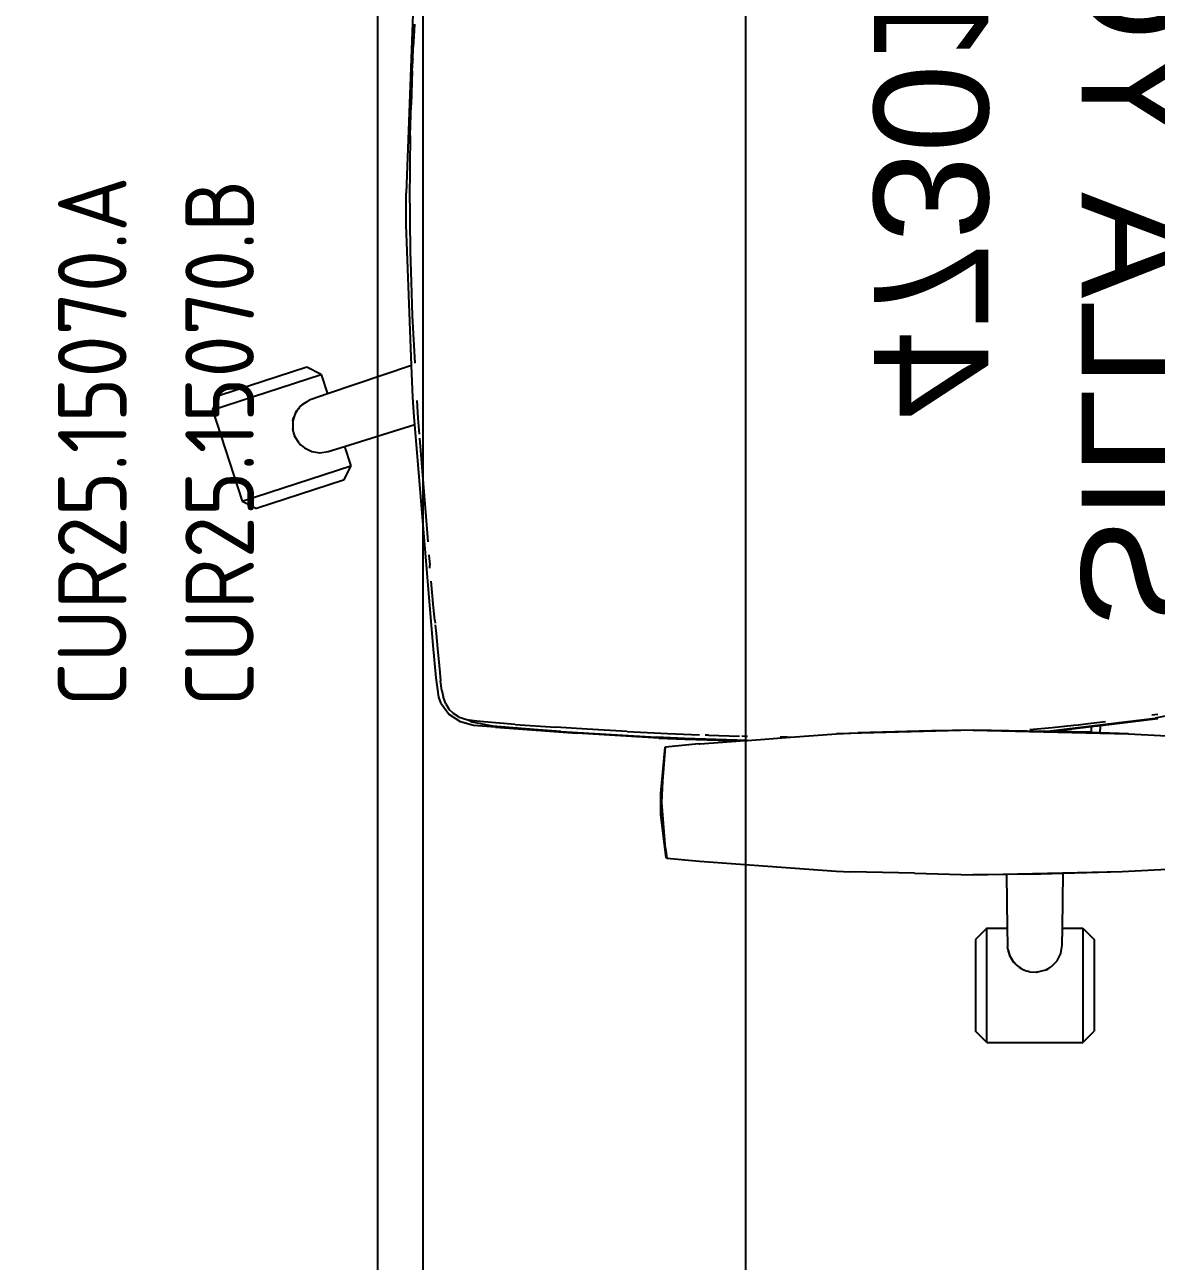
# Model space of a CAD drawing. Header units: millimetres. Extents: x 151130 to 215929, y 2134 to 34533.
# Drawn here: x 164165 to 164660, y 26413 to 26954 of the extents above; entities that cross this region are included whole.
import ezdxf

# ---------------------------------------------------------------- set-up
doc = ezdxf.new("R2010")
doc.units = ezdxf.units.MM
for name, color, linetype in [('MUEBLES', 8, 'Continuous'), ('OH CUBIERTA', 3, 'Continuous'), ('OH!-Furniture', 7, 'Continuous'), ('OH!_LAM- A', 4, 'Continuous'), ('OH-_LAM-B', 6, 'Continuous')]:
    doc.layers.add(name, color=color, linetype=linetype)
doc.styles.add('Arial', font='arial.ttf')
doc.styles.get("Standard").update_dxf_attribs({"font": 'isocp2.shx'})

# ---------------------------------------------------------------- blocks, each defined once
blk = doc.blocks.new('CUR25.15070')
at = {"layer": 'OH CUBIERTA'}
blk.add_lwpolyline([(0, 0), (0, 700), (1500, 700), (1500, 0)], close=True, dxfattribs=at)
at = {"layer": 'OH!_LAM- A', "insert": (622.28, 300.74), "char_height": 50, "width": 489.7613, "attachment_point": 1}
blk.add_mtext('{\\H0.6x;CUR25.15070.A}', dxfattribs=at)
at = {"layer": 'OH-_LAM-B', "insert": (622.28, 245.03), "char_height": 50, "width": 489.7613, "attachment_point": 1}
blk.add_mtext('{\\H0.6x;CUR25.15070.B}', dxfattribs=at)
blk = doc.blocks.new('SILLA YON')
for p, q in [((532.1, 98.1), (536.18, -8.78)), ((532.53, 65.05), (532.79, 59.68)), ((532.79, 59.68), (533.05, 54.94)), ((533.04, 54.32), (533.05, 54.94)), ((533.26, 49.9), (533.04, 54.32)), ((533.26, 49.9), (533.29, 49.66)), ((533.28, 49.58), (533.29, 49.66)), ((533.3, 48.94), (533.28, 49.58)), ((533.5, 44.72), (533.3, 48.94)), ((533.5, 44.72), (534.03, 29.8)), ((534.36, 16.37), (534.03, 29.8)), ((534.36, 16.37), (534.56, 2.93)), ((534.56, 2.93), (534.59, -0.1)), ((534.59, -0.1), (534.61, -3.12)), ((534.61, -3.12), (534.62, -6.15)), ((534.62, -6.15), (534.62, -8.89)), ((534.62, -8.89), (534.62, -11.63)), ((536.11, -22.7), (536.18, -8.78)), ((534.61, -14.65), (534.59, -17.68)), ((534.62, -11.63), (534.61, -14.65)), ((534.56, -20.71), (534.36, -34.15)), ((534.59, -17.68), (534.56, -20.71)), ((533.79, -84.17), (536.11, -22.7)), ((534.36, -34.15), (534.03, -47.57)), ((534.03, -47.57), (533.5, -62.5)), ((533.5, -62.5), (532.36, -83.27)), ((533.27, -98.01), (533.79, -84.17)), ((533.79, -84.17), (570.62, -96.62)), ((573.38, -88.15), (579.68, -84.94)), ((579.68, -84.94), (617.72, -97.3)), ((573.38, -88.15), (570.62, -96.62)), ((620.93, -103.6), (573.38, -88.15)), ((570.62, -96.62), (577.71, -99.02)), ((620.93, -103.6), (617.72, -97.3)), ((531.47, -99.49), (531.05, -107.19)), ((532.62, -106.85), (533.27, -98.01)), ((577.71, -99.02), (578.55, -99.4)), ((578.55, -99.4), (579.63, -100.09)), ((581.58, -101.27), (579.63, -100.09)), ((579.63, -100.09), (581.55, -101.33)), ((581.55, -101.33), (582.65, -102.2)), ((581.58, -101.27), (582.65, -102.2)), ((582.65, -102.2), (583.31, -103.17)), ((531.05, -107.19), (530.48, -114.27)), ((532.35, -110.02), (532.62, -106.85)), ((583.94, -103.86), (583.31, -103.17)), ((583.31, -103.17), (583.83, -103.93)), ((584.73, -105.35), (583.83, -103.93)), ((584.73, -105.35), (583.94, -103.86)), ((584.73, -105.35), (584.96, -106.06)), ((584.96, -106.06), (585.39, -107.03)), ((584.96, -106.06), (585.72, -108.45)), ((585.72, -108.45), (585.39, -107.03)), ((620.93, -103.6), (607.95, -143.55)), ((524.35, -206.72), (532.35, -110.02)), ((563.15, -119.63), (532.35, -110.02)), ((584.99, -114.74), (585.72, -112.12)), ((585.72, -108.45), (585.76, -110.78)), ((585.78, -111.91), (585.72, -112.12)), ((585.76, -110.78), (585.8, -111.71)), ((585.78, -111.91), (585.8, -111.71)), ((530.34, -116.04), (527.14, -155.64)), ((582.98, -118.21), (581.4, -119.61)), ((582.39, -118.85), (581.4, -119.61)), ((582.98, -118.21), (582.39, -118.85)), ((582.98, -118.21), (584.84, -115.27)), ((584.84, -115.27), (584.97, -114.98)), ((584.99, -114.74), (584.97, -114.98)), ((563.15, -119.63), (560.4, -128.1)), ((570.29, -121.86), (563.15, -119.63)), ((573.9, -122.4), (570.29, -121.86)), ((577.49, -121.79), (573.9, -122.4)), ((580.66, -120.25), (577.49, -121.79)), ((581.4, -119.61), (580.66, -120.25)), ((560.4, -128.1), (563.61, -134.4)), ((607.95, -143.55), (560.4, -128.1)), ((563.61, -134.4), (601.65, -146.76)), ((607.95, -143.55), (601.65, -146.76)), ((527.14, -155.68), (526.68, -161.35)), ((526.22, -167.07), (525.85, -171.61)), ((525.74, -172.82), (525.82, -171.95)), ((525.82, -171.91), (525.85, -171.61)), ((525.82, -171.91), (525.82, -171.95)), ((524.13, -190.06), (525.21, -178.53)), ((523.62, -195.55), (524.13, -190.09)), ((524.13, -190.06), (524.13, -190.09)), ((523.43, -197.57), (523.07, -201.39)), ((523.6, -195.78), (523.49, -196.9)), ((523.62, -195.55), (523.6, -195.78)), ((523.07, -201.39), (522.45, -208.14)), ((522.45, -208.14), (522.05, -212.37)), ((523.03, -220.84), (524.35, -206.72)), ((522.05, -212.37), (521.48, -218.54)), ((521.48, -218.54), (521.13, -222.14)), ((521.9, -229.25), (523.03, -220.84)), ((520.52, -226.28), (519.98, -228.93)), ((520.52, -226.28), (521.13, -222.14)), ((155.7, -227.96), (208.4, -238.4)), ((520.79, -232.04), (517.27, -236.8)), ((518.79, -232.22), (517.32, -234.59)), ((518.79, -232.22), (519.98, -228.93)), ((520.79, -232.04), (521.9, -229.25)), ((207.33, -236.79), (209.86, -237.16)), ((512.43, -240.09), (517.27, -236.8)), ((512.93, -238), (515.5, -236.42)), ((515.5, -236.42), (517.32, -234.59)), ((207.27, -238.74), (232.4, -241.82)), ((256.7, -244.29), (208.4, -238.4)), ((230.21, -240.08), (236.51, -240.79)), ((232.46, -244.81), (232.4, -241.82)), ((232.4, -241.82), (236.42, -242.31)), ((236.42, -242.31), (236.46, -244.65)), ((236.42, -242.31), (253.1, -244.35)), ((236.51, -240.79), (242.1, -241.45)), ((242.1, -241.45), (244.09, -241.64)), ((244.09, -241.64), (253.6, -242.71)), ((253.6, -242.71), (263.27, -243.51)), ((439.43, -244.32), (457, -243.31)), ((457, -243.31), (470.79, -242.42)), ((497.12, -242.37), (461.47, -245.06)), ((488.48, -241.16), (470.79, -242.42)), ((480.33, -243.44), (498.18, -242.01)), ((488.48, -241.16), (502.18, -240.08)), ((497.12, -242.37), (506.66, -241.62)), ((498.18, -242.01), (507.3, -240.15)), ((502.18, -240.08), (502.22, -240.08)), ((502.22, -240.08), (505.22, -239.83)), ((505.22, -239.83), (508.69, -239.32)), ((506.66, -241.62), (512.43, -240.09)), ((507.3, -240.15), (508.69, -239.32)), ((509.21, -239.24), (508.69, -239.32)), ((512.93, -238), (509.21, -239.24)), ((220.1, -245.3), (203.31, -246.23)), ((288.07, -243.76), (220.1, -245.3)), ((220.1, -245.3), (232.46, -244.81)), ((232.46, -244.81), (236.46, -244.65)), ((236.46, -244.65), (236.83, -244.63)), ((236.83, -244.63), (253.1, -244.35)), ((253.1, -244.35), (256.7, -244.29)), ((256.7, -244.29), (288.07, -243.76)), ((288.07, -243.76), (306.25, -243.97)), ((288.07, -243.76), (347.94, -245.34)), ((306.25, -243.97), (338.48, -244.93)), ((347.94, -245.34), (338.48, -244.93)), ((368.02, -246.8), (347.94, -245.34)), ((369.52, -246.78), (368.02, -246.8)), ((386.78, -248.16), (368.02, -246.8)), ((369.52, -246.78), (369.75, -246.78)), ((369.75, -246.78), (370.55, -246.76)), ((370.55, -246.76), (372.56, -246.73)), ((386.78, -246.43), (387.57, -246.41)), ((386.78, -248.16), (414.41, -247.35)), ((389.87, -248.38), (386.78, -248.16)), ((387.57, -246.41), (389.23, -246.36)), ((414.28, -247.66), (389.87, -248.38)), ((407.72, -249.68), (389.87, -248.38)), ((403.82, -245.9), (390.34, -246.33)), ((403.82, -245.9), (403.87, -245.89)), ((403.87, -245.89), (403.9, -245.89)), ((403.9, -245.89), (405.3, -245.85)), ((421.88, -245.18), (407.78, -245.76)), ((425.61, -247.14), (414.28, -247.66)), ((414.41, -247.35), (426.66, -246.79)), ((439.43, -244.32), (421.88, -245.18)), ((425.61, -247.14), (461.47, -245.06)), ((468.51, -244.3), (426.66, -246.79)), ((468.51, -244.3), (480.33, -243.44)), ((407.94, -249.7), (407.72, -249.68)), ((407.94, -249.7), (408.11, -249.71)), ((408.11, -249.71), (422.65, -251.09)), ((423.91, -266), (422.65, -251.09)), ((423.04, -251.12), (422.65, -251.09)), ((423.04, -251.12), (424.81, -271.4)), ((424.29, -275.39), (423.91, -266)), ((422.64, -295.39), (424.29, -275.39)), ((424.81, -271.4), (424.89, -276.47)), ((424.81, -280.64), (422.48, -299.51)), ((424.89, -276.47), (424.81, -280.64)), ((422.64, -295.39), (422.07, -299.63)), ((407.86, -301.01), (348.09, -305.38)), ((422.07, -299.63), (407.86, -301.01)), ((422.27, -299.57), (422.07, -299.63)), ((422.27, -299.57), (422.48, -299.51)), ((222.85, -305.51), (203.16, -304.49)), ((288.21, -306.99), (222.85, -305.51)), ((248.75, -306.29), (222.85, -305.51)), ((263.3, -306.73), (248.75, -306.29)), ((249.03, -330.27), (248.75, -306.29)), ((263.3, -306.73), (273.5, -306.84)), ((273.5, -306.84), (273.22, -330.27)), ((273.5, -306.84), (288.21, -306.99)), ((313.69, -306.3), (288.21, -306.99)), ((313.69, -306.3), (341.81, -305.59)), ((348.09, -305.38), (341.81, -305.59)), ((240.13, -330.27), (235.13, -335.27)), ((235.13, -335.27), (235.13, -375.27)), ((249.03, -330.27), (240.13, -330.27)), ((240.13, -330.27), (240.13, -380.27)), ((249.12, -337.76), (249.03, -330.27)), ((273.22, -330.27), (273.13, -337.76)), ((282.13, -330.27), (273.22, -330.27)), ((282.13, -330.27), (287.13, -335.27)), ((282.13, -380.27), (282.13, -330.27)), ((287.13, -335.27), (287.13, -375.27)), ((249.72, -341.35), (249.12, -337.76)), ((272.12, -342.11), (272.71, -339.91)), ((272.71, -339.91), (272.19, -342.13)), ((272.71, -339.91), (273.03, -338.67)), ((273.13, -337.76), (273.03, -338.67)), ((251.41, -344.58), (249.72, -341.35)), ((253.85, -347.12), (251.41, -344.58)), ((269.29, -346.38), (270.36, -345.09)), ((269.29, -346.38), (270.46, -345.17)), ((270.36, -345.09), (272.12, -342.11)), ((270.46, -345.17), (272.19, -342.13)), ((254.69, -347.62), (253.85, -347.12)), ((255.72, -348.33), (254.69, -347.62)), ((256.51, -348.7), (254.69, -347.62)), ((256.51, -348.7), (255.72, -348.33)), ((256.51, -348.7), (259.88, -349.56)), ((259.88, -349.56), (260.2, -349.58)), ((260.44, -349.53), (260.2, -349.58)), ((263.35, -349.41), (260.44, -349.53)), ((263.35, -349.41), (263.57, -349.37)), ((263.57, -349.37), (264.44, -349.04)), ((266.64, -348.28), (264.44, -349.04)), ((268.67, -346.82), (266.64, -348.28)), ((266.64, -348.28), (267.89, -347.53)), ((268.67, -346.82), (267.89, -347.53)), ((269.29, -346.38), (268.67, -346.82)), ((240.13, -380.27), (235.13, -375.27)), ((282.13, -380.27), (287.13, -375.27)), ((282.13, -380.27), (240.13, -380.27))]:
    blk.add_line(p, q)
at = {"color": 1, "style": 'Arial'}
for s, p in [('SILLA YON', (240.69, -198.56)), ('47301', (331.52, -107.79))]:
    blk.add_text(s, height=50, rotation=90, dxfattribs=at).set_placement(p)
blk = doc.blocks.new('B4')
at = {"layer": 'MUEBLES'}
blk.add_lwpolyline([(-2944.5, -1259), (-1530.5, -1259), (-1530.5, -1239), (-2944.5, -1239)], close=True, dxfattribs=at)
at = {"layer": 'OH CUBIERTA'}
blk.add_blockref('CUR25.15070', (-3000, -1400), dxfattribs=at)
at = {"layer": 'OH!-Furniture', "xscale": -1, "rotation": 270}
blk.add_blockref('SILLA YON', (-2144.32, -1787.74, -3132), dxfattribs=at)

msp = doc.modelspace()

# ---------------------------------------------------------------- block references
at = {"color": 5, "rotation": 90}
msp.add_blockref('B4', (163079.88, 29033.22), dxfattribs=at)

doc.saveas('drawing.dxf')
